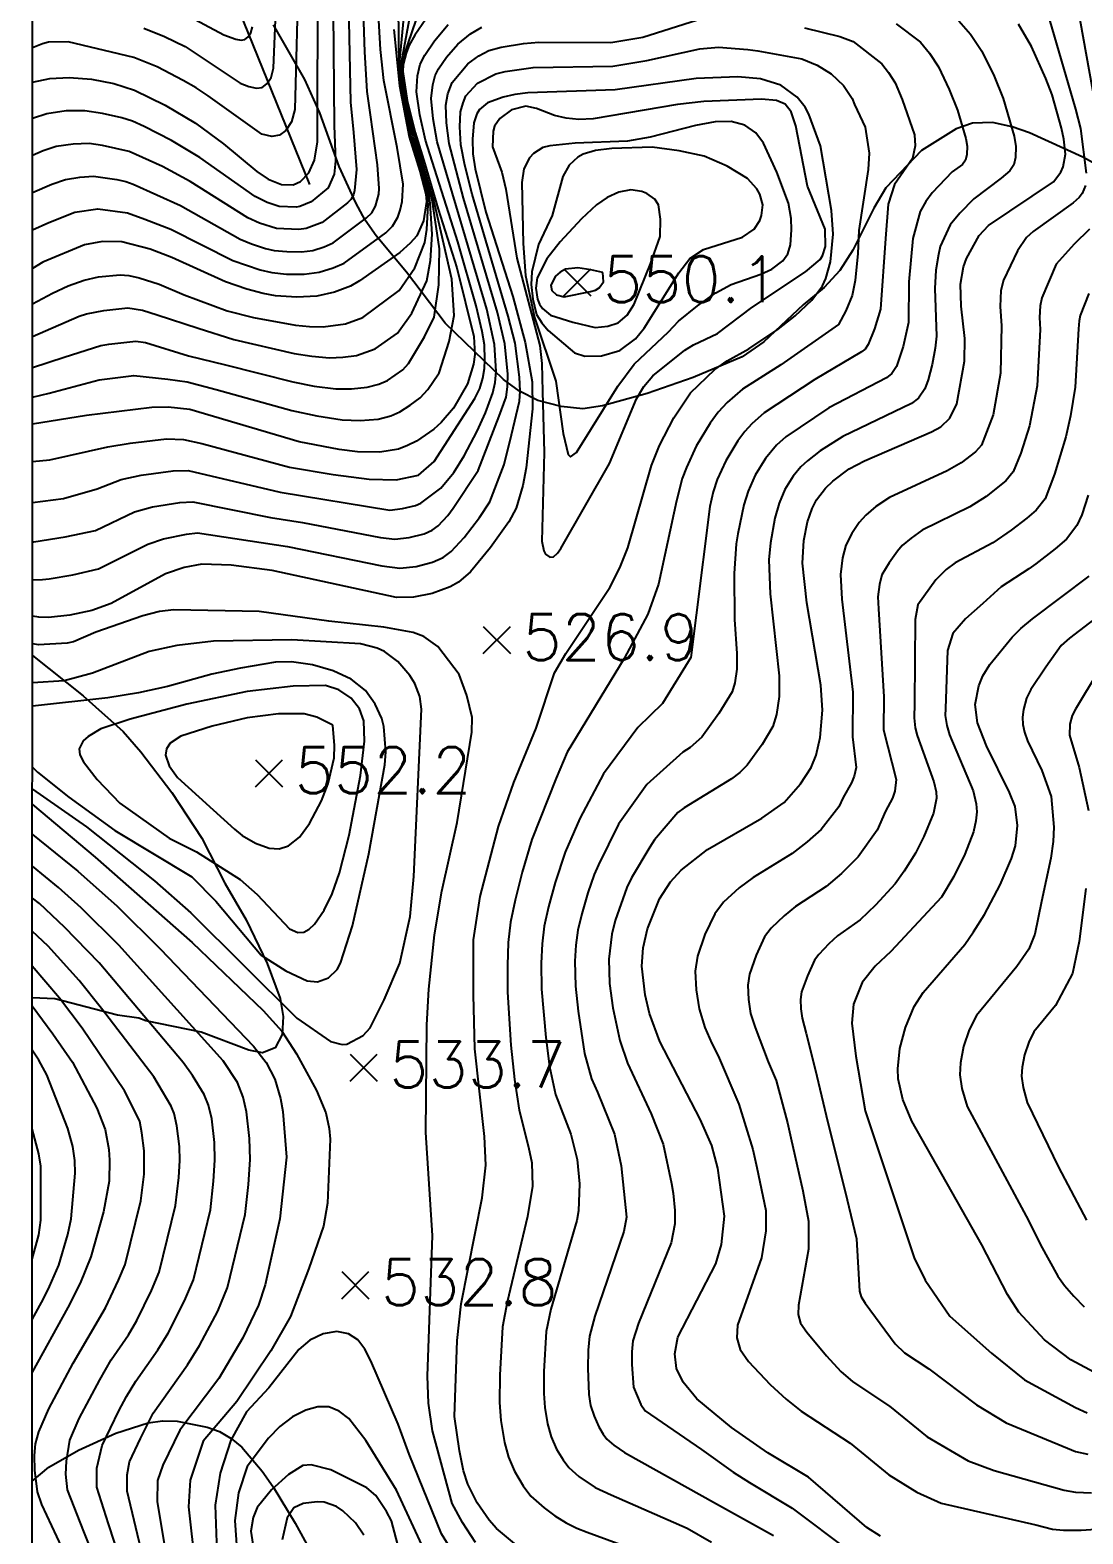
# Model space of a CAD drawing. Extents: x 197794 to 200030, y 561152 to 563931.
# Drawn here: x 197793.8 to 198000.5, y 562703.3 to 562998.3 of the extents above; entities that cross this region are included whole.
import ezdxf

# ---------------------------------------------------------------- set-up
doc = ezdxf.new("R2010")
doc.units = 0
for name, color, linetype in [('E0022112', 5, 'CONTINUOUS'), ('F0017111', 30, 'CONTINUOUS'), ('F0017114', 7, 'CONTINUOUS'), ('F0027132', 7, 'CONTINUOUS'), ('F0027217', 7, 'CONTINUOUS'), ('G0037213', 32, 'CONTINUOUS'), ('H0017334', 7, 'CONTINUOUS')]:
    doc.layers.add(name, color=color, linetype=linetype)
doc.styles.add('NGSW', font='romans.shx', dxfattribs={"bigfont": 'ngsw.shx'})

# ---------------------------------------------------------------- blocks, each defined once
blk = doc.blocks.new('F0027217')
at = {"layer": 'F0027217'}
for p, q in [((-2.652, 2.652), (2.652, -2.652)), ((-2.652, -2.652), (2.652, 2.652))]:
    blk.add_line(p, q, dxfattribs=at)

msp = doc.modelspace()

# ---------------------------------------------------------------- linework, layer by layer
at = {"layer": 'E0022112', "flags": 128}
msp.add_lwpolyline([(197848.739, 562968.075), (197833.933, 563004.537), (197820.339, 563035.834), (197811.303, 563050.759), (197794.301, 563068.174)], dxfattribs=at)
at = {"layer": 'F0017111'}
for points, elevation in [([(197846.47, 563010.55), (197845.77, 562982.75), (197845.09, 562980.32), (197843.97, 562978.64), (197842.75, 562977.7), (197841.27, 562977.48), (197839.3, 562977.91), (197828.75, 562985.41), (197826.42, 562986.99), (197823.84, 562988.48), (197818.73, 562991.1), (197814.19, 562992.95), (197801.25, 562996.04), (197797.38, 562996), (197796.23, 562995.62), (197794.281, 562994.841)], 445), ([(197856.16, 563009.73), (197856.69, 562984.23), (197857.26, 562978.27), (197857.87, 562970.99), (197857.5, 562966.89), (197857.26, 562965.99), (197856.74, 562965.11), (197856.08, 562964.46), (197851.14, 562960.62), (197848.01, 562959.42), (197846.54, 562959.23), (197842.2, 562959.41), (197838.8, 562960.43), (197836.52, 562961.49), (197825.21, 562968.65), (197819.82, 562971.55), (197813.26, 562974.55), (197808.02, 562975.72), (197805.39, 562976.07), (197802.23, 562975.99), (197798.93, 562975.48), (197796.39, 562974.62), (197794.276, 562973.708)], 460), ([(197853.23, 563009.31), (197853.52, 562979.59), (197853.78, 562972.72), (197853.52, 562970.1), (197852.3, 562967.4), (197848.99, 562964.62), (197846.74, 562963.72), (197846.01, 562963.62), (197842.67, 562963.73), (197840.32, 562964.5), (197837.97, 562965.66), (197827.11, 562973.34), (197821.56, 562976.7), (197816.21, 562979.45), (197813.9, 562980.46), (197811.8, 562981.14), (197808.03, 562982), (197804.52, 562982.47), (197800.9, 562982.47), (197797.08, 562981.91), (197794.278, 562980.989)], 455), ([(197794.272, 562959.13), (197797.47, 562960.56), (197802.61, 562962.62), (197807.12, 562963.28), (197812.92, 562962.48), (197816.34, 562961.25), (197821.4, 562959.26), (197833.61, 562953.14), (197838.98, 562951.28), (197841.25, 562950.77), (197844.13, 562950.48), (197847.61, 562950.45), (197850.55, 562950.83), (197853.32, 562951.67), (197855.43, 562952.63), (197863.63, 562958.56), (197864.96, 562959.87), (197865.99, 562961.63), (197866.47, 562962.99), (197866.83, 562964.74), (197867.05, 562968.09), (197865.88, 562975.33), (197863.21, 562988.42), (197862.57, 562994.53), (197862.02, 563004.84)], 470), ([(197794.274, 562966.49), (197798.058, 562968.078), (197800.77, 562969.05), (197803.56, 562969.5), (197806.26, 562969.67), (197810.85, 562969), (197812.62, 562968.64), (197814.02, 562968.14), (197823.3, 562963.95), (197835.06, 562957.32), (197837.28, 562956.37), (197840.02, 562955.47), (197841.72, 562955.09), (197844.18, 562954.87), (197847.07, 562954.84), (197849.28, 562955.12), (197851.53, 562955.83), (197853.29, 562956.63), (197859.85, 562961.51), (197860.85, 562962.49), (197861.62, 562963.81), (197862.26, 562966.14), (197862.33, 562967.25), (197862.02, 562971.93), (197860.61, 562981.7), (197859.95, 562986.32), (197859.49, 562994.06), (197859.09, 563005.85)], 465), ([(197992.46, 563005.32), (197999.05, 562982.84), (198000.03, 562979.06), (198001.14, 562970.24)], 495), ([(197794.266, 562938.198), (197803.4, 562942.19), (197804.9, 562942.68), (197808.24, 562943.32), (197813.01, 562943.82), (197815.83, 562943.37), (197818.77, 562942.45), (197826.82, 562939.88), (197833.8, 562937.6), (197845.65, 562934.87), (197849.1, 562934.35), (197852.57, 562934.03), (197855.2, 562934.14), (197857.84, 562934.46), (197861.52, 562935.78), (197865.91, 562938.88), (197868.74, 562942.77), (197871.66, 562949.16), (197872.38, 562953.13), (197872.72, 562958.29), (197872.32, 562964.36), (197872.17, 562965.64), (197871.64, 562967.51), (197868.64, 562977.57), (197866.58, 562987.36), (197866.36, 562989.95), (197866.41, 562992.42), (197867.27, 563002.06)], 485), ([(197794.268, 562944.659), (197798.17, 562946.74), (197801.26, 562948.15), (197804.39, 562949.27), (197807.23, 562949.93), (197811.46, 562950.34), (197813.16, 562950.18), (197815.22, 562949.73), (197819.13, 562948.5), (197824.05, 562946.4), (197832.49, 562943.28), (197837.66, 562941.94), (197845.9, 562940.44), (197848.62, 562940.21), (197851.34, 562940.09), (197855.69, 562940.68), (197859.09, 562941.95), (197866.25, 562947.25), (197869.34, 562951.7), (197871.28, 562956.68), (197871.66, 562959.22), (197871.93, 562964.05), (197871.81, 562965.5), (197871.69, 562966.78), (197869.29, 562975.04), (197868.5, 562977.34), (197866.44, 562987.36), (197866.22, 562990.77), (197866.12, 563002.94)], 480), ([(197816.1, 562998.69), (197820.15, 562997.09), (197824.25, 562995.12), (197835.01, 562987.93), (197836.76, 562987.25), (197838.24, 562986.92), (197839.35, 562987.09), (197840.26, 562987.79), (197841.1, 562989.06), (197841.61, 562990.88), (197842.09, 563003.49)], 440), ([(197820.43, 563003.47), (197831.82, 562997.39), (197834.21, 562996.58), (197835.2, 562996.37), (197835.94, 562996.48), (197836.55, 562996.95), (197837.11, 562997.79), (197837.45, 562999.01)], 435), ([(197794.255, 562897.88), (197794.56, 562897.9), (197800.65, 562898.9), (197806.63, 562900.18), (197814.27, 562903.81), (197817.82, 562904.77), (197823.18, 562905.67), (197825.74, 562905.79), (197841.01, 562902.73), (197847.3, 562901.73), (197862.61, 562898.8), (197865.41, 562898.42), (197868.24, 562898.79), (197871.14, 562899.51), (197872.7, 562900.19), (197873.89, 562901.07), (197875.77, 562903.11), (197876.88, 562904.55), (197881.75, 562911.95), (197885.87, 562922.58), (197887.25, 562926.34), (197887.54, 562928.35), (197887.6, 562930.8), (197886.99, 562936.8), (197885.56, 562942.9), (197878.89, 562965.39), (197876.05, 562976.12), (197875.53, 562980.13), (197875.44, 562983.62), (197875.81, 562985.84), (197876.66, 562988.08), (197879.7, 562991.74), (197881.88, 562993.28), (197883.86, 562994.34), (197886.25, 562994.99), (197890.68, 562995.68), (197893.68, 562995.96), (197907.81, 562995.92), (197914.08, 562996.97), (197924.83, 563000.33)], 515), ([(197794.257, 562905.64), (197800.33, 562906.43), (197806.98, 562908.33), (197811.66, 562910.18), (197815.63, 562911.01), (197821.88, 562911.89), (197824.84, 562911.9), (197842.87, 562907.67), (197864.42, 562904.11), (197866.92, 562904.46), (197869.46, 562905.05), (197870.5, 562905.51), (197874.42, 562908.43), (197876.96, 562911.5), (197878.98, 562914.8), (197881.53, 562919.66), (197883.18, 562923.26), (197884.65, 562927.17), (197885.1, 562929.19), (197885.3, 562931.38), (197884.99, 562936.68), (197883.45, 562943.58), (197873.74, 562976.43), (197872.9, 562980.92), (197872.55, 562984.92), (197872.84, 562987.61), (197873.31, 562989.41), (197873.97, 562990.75), (197875.57, 562993.01), (197877.77, 562995.58), (197880.27, 562997.6), (197882.46, 562998.91)], 510), ([(197794.26, 562913.68), (197797.69, 562914.02), (197809.05, 562916.55), (197813.44, 562917.26), (197820.58, 562918.11), (197823.94, 562918.01), (197827.51, 562917.23), (197844.73, 562912.61), (197853.29, 562911.13), (197860.38, 562910.2), (197865.65, 562910.07), (197870.07, 562911.04), (197873.14, 562913.66), (197881.12, 562926.05), (197882.06, 562928), (197882.67, 562930.03), (197883.01, 562931.97), (197883.09, 562933.62), (197882.99, 562936.57), (197882.55, 562939.21), (197881.35, 562944.26), (197877.78, 562956.8), (197871.43, 562976.74), (197870.28, 562981.72), (197869.67, 562986.22), (197869.86, 562989.38), (197870.4, 562991.63), (197871.28, 562993.41), (197873.16, 562996.22), (197875.84, 562999.43)], 505), ([(197794.263, 562926.32), (197797.535, 562927.1), (197807.38, 562929.69), (197814.17, 562930.55), (197820.82, 562929.83), (197824.63, 562929.33), (197830.33, 562927.84), (197845.15, 562923.73), (197850.06, 562922.65), (197855.05, 562921.89), (197858.57, 562921.75), (197862.13, 562922.03), (197864.63, 562922.68), (197866.36, 562923.43), (197868.43, 562924.73), (197870.36, 562926.19), (197871.9, 562927.83), (197873.96, 562930.87), (197874.08, 562931.1), (197876.08, 562937.22), (197877.05, 562942.33), (197876.6, 562949.46), (197873.43, 562963.21), (197873.07, 562964.81), (197869.37, 562977.26), (197868.08, 562982.69), (197867.07, 562987.8), (197866.85, 562989.44), (197866.72, 562991.23), (197867.21, 562993.4), (197869.59, 563000.3)], 495), ([(197794.265, 562932.131), (197800.5, 562934.19), (197807.68, 562936.46), (197809.24, 562936.72), (197814.57, 562937.31), (197816.45, 562937.01), (197824.88, 562934.45), (197832.14, 562932.69), (197845.4, 562929.3), (197849.58, 562928.5), (197853.81, 562927.96), (197856.89, 562927.94), (197859.99, 562928.25), (197862.25, 562928.89), (197863.94, 562929.61), (197866.94, 562931.67), (197868.1, 562932.91), (197871.2, 562938.16), (197873.1, 562942.04), (197874.03, 562948.37), (197874.16, 562955.45), (197872.72, 562965.01), (197869.03, 562977.38), (197867.67, 562983.19), (197866.78, 562987.85), (197866.56, 562991.32), (197868.43, 563001.18)], 490), ([(197945.84, 562998.8), (197952.74, 562997.11), (197955.37, 562996.08), (197961.01, 562991.72), (197962.34, 562990.05), (197963.64, 562988.02), (197965.02, 562984.75), (197967.43, 562977.82), (197967.52, 562975.6), (197967.01, 562973.14), (197963.51, 562968.03), (197962.24, 562964.2), (197961.7, 562957.47), (197960.71, 562943.59), (197959.57, 562939.74), (197958.35, 562936.65), (197957.72, 562935.76), (197957.01, 562935.22), (197947.82, 562929.79), (197937.92, 562923.21), (197935.48, 562921.06), (197934.08, 562919.55), (197932.71, 562917.76), (197930.36, 562913.85), (197928.69, 562910.19), (197927.89, 562907.75), (197927.21, 562904.87), (197924.56, 562883.53), (197923.48, 562875.23), (197917.95, 562866.2), (197913.1, 562861.5), (197906.38, 562852.38), (197901.72, 562843.64), (197898.83, 562837.05), (197896.85, 562831.08), (197895.55, 562826.29), (197894.74, 562822.49), (197894.31, 562819.03), (197894.13, 562815.23), (197894.2, 562810.15), (197895.01, 562800.64), (197895.79, 562794.96), (197896.91, 562789.49), (197899.92, 562781.67), (197901.19, 562776.74), (197901.67, 562771.96), (197901.44, 562766.65), (197901.1, 562764.78), (197896.03, 562747.36), (197895.09, 562742.97), (197894.64, 562735.12), (197894.65, 562730.83), (197894.84, 562728.04), (197895.37, 562724.84), (197896.12, 562722.34), (197897.16, 562719.92), (197898.42, 562717.79), (197899.57, 562716.28), (197901.54, 562714.53), (197904.74, 562712.34), (197907.84, 562710.94), (197922.81, 562704.37), (197927.54, 562701.66)], 515), ([(197963.84, 562999.57), (197968.56, 562995.95), (197970.36, 562993.8), (197972.13, 562991.11), (197974.22, 562986.68), (197975.88, 562982.6), (197977.5, 562977.08), (197977.72, 562975.54), (197977.68, 562973.9), (197977.42, 562972.84), (197976.84, 562971.96), (197974.84, 562970.51), (197970.85, 562966.42), (197969.66, 562964.72), (197968.55, 562962.76), (197967.07, 562957.44), (197966.28, 562948.92), (197966.23, 562940.94), (197965.21, 562936.23), (197963.91, 562932.3), (197962.97, 562930.95), (197961.91, 562930.14), (197950.57, 562924.2), (197942.16, 562918.53), (197940.3, 562916.87), (197938.16, 562914.28), (197936.15, 562911.01), (197934.75, 562907.85), (197933.94, 562905.17), (197932.72, 562899.51), (197932.38, 562897.55), (197932.03, 562891.72), (197932.11, 562882.66), (197932.56, 562876), (197932.52, 562872.92), (197932.14, 562870.27), (197931.61, 562868.52), (197928.97, 562864.24), (197925.65, 562859.58), (197923.39, 562857.56), (197921.92, 562856.65), (197914.88, 562850.31), (197909.33, 562842.52), (197905.36, 562834.54), (197904.52, 562832.66), (197903.29, 562829.03), (197902.1, 562824.95), (197901.35, 562821.71), (197900.95, 562818.78), (197900.76, 562815.64), (197900.88, 562810.71), (197901.38, 562805.82), (197902.66, 562797.52), (197904, 562792.55), (197905.18, 562789.95), (197908.54, 562781.68), (197909.82, 562775.47), (197910.89, 562765.39), (197910.38, 562762.58), (197904.63, 562746), (197903.62, 562742.06), (197903.36, 562739.29), (197903.28, 562735.8), (197903.46, 562730.59), (197903.82, 562728.46), (197904.53, 562726.35), (197905.43, 562724.28), (197906.28, 562722.86), (197907.04, 562721.85), (197908.36, 562720.69), (197910.49, 562719.23), (197928.55, 562709.17), (197939.75, 562702.92)], 510), ([(197976.1, 563000.19), (197978.39, 562997.54), (197980.63, 562994.2), (197983.02, 562989.33), (197984.85, 562984.92), (197987.01, 562977.55), (197987.31, 562975.5), (197987.25, 562973.32), (197986.9, 562971.91), (197986.12, 562970.73), (197984.41, 562969.31), (197979.03, 562965.23), (197976.3, 562962.42), (197974.43, 562960.13), (197972.47, 562955.85), (197972.1, 562954.31), (197971.61, 562951.26), (197971.4, 562947.62), (197971.75, 562938.28), (197971.49, 562935.93), (197970.86, 562932.71), (197970.1, 562929.7), (197969.47, 562927.94), (197968.21, 562926.15), (197966.8, 562925.07), (197953.32, 562918.62), (197948.92, 562915.77), (197946.4, 562913.85), (197945.12, 562912.67), (197943.61, 562910.8), (197941.95, 562908.17), (197940.82, 562905.5), (197940, 562902.58), (197939.14, 562897.73), (197938.81, 562894.41), (197939.11, 562887.7), (197940.87, 562871.66), (197940.83, 562867.56), (197940.32, 562864.03), (197939.62, 562861.69), (197937.52, 562858.16), (197934.54, 562854.1), (197933.15, 562852.69), (197931.52, 562851.4), (197922.22, 562845.75), (197920.98, 562844.84), (197916.39, 562839.48), (197915.46, 562838.01), (197911.89, 562832.03), (197910.92, 562830.1), (197908.65, 562823.61), (197907.97, 562820.92), (197907.39, 562816.04), (197907.56, 562811.28), (197908.18, 562806.52), (197909.54, 562800.07), (197911.08, 562795.61), (197915.71, 562785.66), (197918.1, 562779.77), (197919.72, 562772.02), (197920.06, 562770.11), (197920.39, 562766.73), (197920.35, 562764.12), (197919.67, 562760.38), (197913.23, 562744.63), (197912.15, 562741.16), (197911.93, 562738.98), (197911.91, 562736.48), (197912.26, 562732.08), (197913.71, 562728.65), (197914.51, 562727.43), (197925.59, 562719.85), (197931.8, 562715.41), (197935.01, 562713.34), (197943.4, 562708.34), (197954.74, 562699.83)], 505), ([(197999.84, 563000.4), (198003.55, 562980.09)], 490), ([(197794.253, 562890.49), (197796.241, 562890.547), (197797.508, 562890.676), (197802.21, 562891.44), (197807.23, 562892.66), (197816.88, 562897.44), (197820.01, 562898.52), (197824.48, 562899.45), (197826.64, 562899.67), (197844.3, 562897.03), (197862.84, 562893.23), (197866.4, 562892.73), (197869.56, 562893.11), (197872.82, 562893.97), (197874.89, 562894.88), (197876.48, 562896.05), (197878.99, 562898.77), (197882.01, 562902.71), (197884.02, 562905.8), (197886.85, 562913.08), (197888.29, 562918.9), (197889.84, 562925.5), (197889.97, 562927.51), (197889.89, 562930.21), (197888.99, 562936.91), (197887.66, 562942.22), (197880.55, 562966.12), (197879.12, 562971.86), (197878.35, 562975.81), (197878.15, 562979.34), (197878.32, 562982.32), (197878.79, 562984.08), (197879.35, 562985.41), (197881.63, 562987.9), (197885.25, 562989.78), (197887.03, 562990.23), (197892.58, 562991), (197908.21, 562991.27), (197914.87, 562992.35), (197925.24, 562994.69), (197928.93, 562994.96), (197934.7, 562994.55), (197936.68, 562994.28), (197945.3, 562992.7), (197948.28, 562991.49), (197951.05, 562989.73), (197953.47, 562987.48), (197955.15, 562984.93), (197955.63, 562983.72), (197957.72, 562979.27), (197958.49, 562974.16), (197958.32, 562971.01), (197956.49, 562959.05), (197956.3, 562954.49), (197955.77, 562949.19), (197955.19, 562946.25), (197953.93, 562943.26), (197952.48, 562940.56), (197941.15, 562932.64), (197933.68, 562927.89), (197930.66, 562925.26), (197928.86, 562923.34), (197927.27, 562921.23), (197924.56, 562916.69), (197922.63, 562912.53), (197921.83, 562910.34), (197920.66, 562906), (197917.15, 562889.65), (197915.08, 562883.72), (197910.43, 562875.03), (197899.2, 562856.68), (197897.07, 562851.53), (197892.3, 562839.55), (197890.41, 562833.14), (197889, 562827.64), (197888.13, 562823.28), (197887.67, 562819.28), (197887.49, 562814.82), (197887.52, 562809.58), (197888.17, 562799.14), (197888.92, 562792.4), (197889.83, 562786.44), (197891.62, 562779.12), (197892.26, 562776.09), (197892.42, 562771.48), (197891.41, 562765.53), (197887.43, 562748.72), (197886.55, 562743.88), (197886.01, 562734.44), (197885.97, 562729.08), (197886.21, 562725.49), (197886.92, 562721.22), (197887.71, 562718.34), (197888.89, 562715.56), (197890.57, 562712.72), (197892.1, 562710.7), (197894.73, 562708.37), (197896.83, 562706.8), (197899, 562705.45), (197901.14, 562704.37), (197903.13, 562703.58), (197922.04, 562696.69)], 520), ([(198000.98, 562967.82), (198000.34, 562966.26), (197999.74, 562965.47), (197998.58, 562964.42), (197990.74, 562958.84), (197989.37, 562957.62), (197987.63, 562955.06), (197984.86, 562949.26), (197984.39, 562947.22), (197984.22, 562944.13), (197984.5, 562940.29), (197984.28, 562931.05), (197982.86, 562922.83), (197980.57, 562916.92), (197979.4, 562915.62), (197976.58, 562913.4), (197973.83, 562911.85), (197962.51, 562906.61), (197959.85, 562904.87), (197957.83, 562903.18), (197956.57, 562901.71), (197955.08, 562899.58), (197953.95, 562897.3), (197953.29, 562894.77), (197952.9, 562891.54), (197953.15, 562886.65), (197955.29, 562868.42), (197955.25, 562859.66), (197955.96, 562853.67), (197955.58, 562851.95), (197955.05, 562850.62), (197953.38, 562847.77), (197952.56, 562845.91), (197949.1, 562841.45), (197946.36, 562839.04), (197943.37, 562836.8), (197935.74, 562832.07), (197932.99, 562830.04), (197929.9, 562827.23), (197928.21, 562824.96), (197926.25, 562820.87), (197924.8, 562816.63), (197924.35, 562813.68), (197924.52, 562810), (197925.12, 562806.29), (197926.26, 562802.63), (197927.66, 562799.46), (197928.85, 562797.08), (197932.95, 562787.59), (197935.69, 562778.71), (197936.45, 562775.18), (197938.26, 562766.69), (197938.26, 562762.71), (197937.36, 562757.43), (197932.67, 562744.2), (197932.56, 562741.73), (197933.2, 562739.48), (197934.8, 562737.1), (197939.1, 562732.59), (197942.22, 562729.68), (197945.18, 562727.37), (197954.77, 562721.05), (197962.38, 562714.83), (197967.89, 562711.46), (197972.65, 562709.27), (197991.25, 562705.05), (197994.51, 562704.21), (197996.66, 562704.02), (198000.15, 562704.02), (198011.63, 562704.77)], 495), ([(198001.74, 562959.25), (197998.73, 562956.32), (197995.25, 562952.4), (197992.41, 562945.79), (197992.06, 562944.26), (197991.93, 562941.94), (197992.1, 562939.59), (197991.49, 562928.56), (197989.98, 562920.67), (197988.28, 562915.35), (197986.81, 562911.65), (197985.34, 562909.9), (197981.47, 562906.81), (197978.29, 562904.8), (197968.95, 562900.2), (197966.74, 562898.68), (197965.02, 562897.2), (197964.07, 562896.09), (197962.41, 562893.82), (197961.01, 562891.45), (197960.52, 562889.55), (197960.23, 562887.13), (197960.35, 562884.79), (197961.38, 562867.54), (197961.34, 562861.04), (197963.82, 562851.29), (197963.55, 562849.03), (197963.1, 562847.66), (197961.75, 562845.09), (197960.09, 562841.36), (197956.36, 562836.13), (197953.07, 562832.84), (197950.07, 562830.27), (197944.04, 562826.35), (197941.8, 562824.56), (197939.27, 562822.1), (197937.99, 562820.4), (197936.31, 562816.82), (197935.01, 562813.12), (197934.68, 562810.92), (197934.81, 562808.15), (197935.25, 562805.37), (197936.11, 562802.63), (197938.69, 562795.87), (197940.28, 562792.21), (197942.45, 562783.91), (197943.11, 562780.99), (197945.46, 562770.55), (197946.62, 562764.64), (197946.62, 562759.11), (197944.66, 562748.15), (197944.58, 562746.3), (197945.06, 562744.62), (197946.26, 562742.83), (197950.11, 562738.22), (197952.93, 562735.13), (197955.31, 562733.09), (197962.5, 562728.35), (197969.91, 562722.29), (197977.93, 562717.63), (197983.07, 562715.7), (197996.78, 562711.82), (197999.05, 562711.46), (198002.17, 562711.33)], 490), ([(198001.62, 562946.64), (197999.96, 562942.32), (197999.73, 562941.3), (197999.64, 562939.75), (197998.98, 562928.25), (197998.03, 562922.65), (197997.1, 562918.51), (197994.91, 562911.23), (197993.06, 562906.38), (197991.28, 562904.17), (197989.44, 562902.56), (197986.36, 562900.21), (197982.76, 562897.75), (197975.39, 562893.78), (197973.64, 562892.48), (197971.58, 562890.47), (197968.08, 562885.59), (197967.56, 562882.71), (197967.44, 562866.18), (197967.37, 562863.41), (197967.54, 562861.46), (197967.95, 562859.91), (197971.2, 562850.83), (197971.68, 562848.9), (197971.72, 562847.65), (197971.16, 562844.7), (197969.22, 562840.11), (197967.63, 562836.81), (197965.41, 562833.31), (197963.62, 562830.8), (197959.78, 562826.63), (197956.76, 562823.75), (197952.33, 562820.62), (197950.62, 562819.08), (197948.63, 562816.97), (197947.78, 562815.84), (197946.38, 562812.77), (197945.23, 562809.62), (197945.01, 562808.15), (197945.09, 562806.31), (197945.39, 562804.45), (197946.17, 562801.44), (197947.93, 562794.44), (197950.37, 562784), (197953.82, 562770.42), (197956.01, 562761.16), (197956.6, 562750.87), (197956.92, 562749.75), (197957.72, 562748.56), (197963.64, 562740.58), (197965.44, 562738.81), (197970.23, 562735.65), (197979.6, 562728.56), (197985.39, 562725.09), (197997.48, 562720.11), (197999.04, 562719.43), (198001.45, 562718.9)], 485), ([(198001.53, 562907.11), (198000.24, 562903.25), (197999.3, 562901.11), (197997.22, 562898.44), (197995.06, 562896.55), (197991.26, 562893.61), (197989.85, 562892.64), (197984.44, 562889.08), (197980.81, 562885.85), (197977.41, 562882.85), (197974.96, 562879.94), (197973.86, 562876.62), (197973.49, 562865.24), (197973.45, 562863.82), (197973.73, 562861.89), (197974.3, 562860.04), (197978.9, 562849.09), (197979.54, 562846.52), (197979.63, 562844.95), (197979.47, 562843.2), (197978.98, 562841.05), (197977.29, 562836.66), (197975.16, 562832.26), (197972.74, 562828.2), (197962.74, 562817.53), (197959.71, 562814.66), (197957.16, 562811.48), (197955.41, 562807.18), (197955.09, 562803.51), (197955.89, 562796.98), (197957.75, 562786.25), (197967.34, 562757.44), (197969.53, 562753.07), (197974.35, 562746.02), (197982.55, 562738.75), (197988.98, 562733.48), (197998.99, 562728.07), (198001.3, 562727.05)], 480), ([(197881.25, 562701.55), (197878.65, 562705.48), (197876.64, 562709.24), (197872.77, 562723.51), (197872.03, 562728.91), (197871.84, 562734.24), (197872.76, 562761.82), (197871.51, 562782.02), (197871.66, 562803.15), (197872.06, 562810.12), (197873.16, 562820.81), (197874.63, 562829.41), (197877.61, 562842.84), (197880.54, 562860.55), (197880.58, 562863.49), (197879.54, 562867.8), (197878.04, 562871.92), (197873.81, 562877.42), (197871.08, 562879.38), (197868.97, 562880.17), (197863.25, 562881.19), (197852.41, 562882.38), (197838.77, 562884.26), (197822.01, 562884.56), (197819.23, 562884.26), (197815.95, 562883.38), (197806.73, 562880.22), (197802.34, 562878.29), (197801.09, 562878.05), (197795.47, 562877.75), (197794.25, 562877.91)], 530), ([(198006.83, 562885.92), (197997.83, 562879.01), (197996.23, 562877.57), (197993.19, 562873.35), (197990.28, 562868.93), (197989.4, 562867.26), (197988.78, 562865.01), (197988.6, 562863.55), (197988.67, 562862.1), (197988.98, 562860.57), (197989.57, 562858.86), (197992.41, 562853.06), (197994.22, 562847.93), (197994.78, 562841.94), (197994.61, 562839.13), (197994.15, 562835.87), (197992.36, 562827.38), (197991.04, 562820.93), (197989.86, 562818), (197987.47, 562814.59), (197979.56, 562804.96), (197978.17, 562802.2), (197977.04, 562798.92), (197976.42, 562795.68), (197976.29, 562793.31), (197976.71, 562790.69), (197977.78, 562787.15), (197989.78, 562764.77), (197992.17, 562759.97), (197995.53, 562753.85), (197996.89, 562751.98), (197998.69, 562749.89), (198000.73, 562747.85)], 470), ([(198003.47, 562872.47), (197999.02, 562865.1), (197998.36, 562863.85), (197997.89, 562862.16), (197997.81, 562859.98), (197999.77, 562853.62), (198001.6, 562845.2)], 465), ([(198001.08, 562829.93), (197999.72, 562819.52), (197998.46, 562813.23), (197995.09, 562806.94), (197990.87, 562801.81), (197989.83, 562799.74), (197988.98, 562797.27), (197988.52, 562794.85), (197988.42, 562793.07), (197988.74, 562790.84), (197989.54, 562787.93), (197995.68, 562775.25), (198001.17, 562764.81)], 465), ([(197877.86, 562697.99), (197874.58, 562703.31), (197868.24, 562718.89), (197866.03, 562724.79), (197860.66, 562737.21), (197859.52, 562739.5), (197858.14, 562741.34), (197856.31, 562742.51), (197854.02, 562743), (197851.31, 562742.53), (197848.71, 562741.28), (197846.58, 562739.45), (197840.69, 562731.94), (197836.29, 562727.24), (197833.22, 562721.67), (197831.09, 562715.18), (197830.13, 562708.9), (197830.64, 562694.25)], 535), ([(197871.56, 562699.31), (197865.75, 562711.84), (197859.72, 562721.58), (197856.37, 562725.91), (197854.48, 562727.33), (197852.44, 562728.17), (197850.31, 562728.22), (197847.92, 562727.55), (197845.28, 562726.23), (197842.79, 562724.33), (197840.58, 562722.03), (197836.38, 562716.46), (197834.71, 562711.35), (197833.96, 562705.92), (197834.58, 562697.31)], 540), ([(197866.55, 562698.91), (197864.75, 562705.85), (197863.75, 562707.69), (197861.65, 562710.82), (197859.88, 562712.29), (197852.83, 562715.82), (197848.98, 562716.84), (197847.35, 562716.67), (197844.55, 562714.92), (197841.16, 562711.93), (197838.38, 562708.42), (197837.59, 562706.51), (197837.16, 562703.79), (197838.93, 562691.82)], 545)]:
    msp.add_lwpolyline(points, dxfattribs=dict(at, elevation=elevation))
at = {"layer": 'F0017111', "flags": 128}
for points, elevation in [([(197916.02, 562930.52), (197922.33, 562935.55), (197924.02, 562936.6), (197928.74, 562938.78), (197935.49, 562943.91), (197946.04, 562950.92), (197948.9, 562953.3), (197949.36, 562954.04), (197949.93, 562955.89), (197949.9, 562959.28), (197946.42, 562967.69), (197944.12, 562979.55), (197943.22, 562982.29), (197942.05, 562983.78), (197940.31, 562984.5), (197937.39, 562984.76), (197926.05, 562984.35), (197920.91, 562983.76), (197904.33, 562980.92), (197901.54, 562980.78), (197899.02, 562981.03), (197896.77, 562981.56), (197893.19, 562982.98), (197891.14, 562983.42), (197888.29, 562982.71), (197885.98, 562981.02), (197884.98, 562979.47), (197884.68, 562978.54), (197884.58, 562975.45), (197886.42, 562970.46), (197887.17, 562967.11), (197889.37, 562953.58), (197893.87, 562936.44), (197894.26, 562932.91), (197894.38, 562927.41), (197894.72, 562915.47), (197894.27, 562898.06), (197894.62, 562896.18), (197894.99, 562895.48), (197895.85, 562894.93), (197896.53, 562895.01), (197897.34, 562895.68), (197898, 562896.62), (197907.54, 562913.33), (197912.81, 562925.96), (197914.28, 562928.44)], 530), ([(197912.38, 562932.76), (197919.14, 562939.14), (197921.11, 562941.2), (197924.81, 562944.24), (197928.39, 562946.77), (197931.4, 562948.39), (197937.27, 562950.44), (197939.38, 562951.43), (197941.54, 562953.06), (197942.52, 562954.46), (197943.06, 562956.21), (197943.28, 562959.16), (197943.21, 562961.39), (197942.67, 562964.4), (197940.36, 562970.44), (197937.74, 562976.18), (197936.26, 562978.15), (197934.08, 562979.68), (197931.45, 562980.39), (197928.29, 562980.34), (197924.4, 562979.6), (197915.52, 562977.32), (197911.05, 562976.55), (197900.82, 562976.13), (197895.84, 562975.64), (197894.48, 562975.28), (197892.61, 562974.1), (197891.83, 562973.25), (197890.71, 562971.14), (197890.32, 562968.43), (197890.56, 562956.49), (197891.07, 562950.2), (197892.82, 562941.97), (197897.02, 562929.48), (197898.44, 562919.21), (197899.44, 562915.06), (197899.91, 562914.62), (197901.03, 562915.44), (197909.16, 562928.48)], 535), ([(197893.63, 562956.26), (197892.3, 562950.93), (197892.17, 562948.39), (197892.47, 562945.56), (197893.23, 562942.54), (197894.26, 562940.9), (197895.52, 562939.37), (197900.7, 562935.04), (197902.67, 562934.37), (197905.95, 562934.45), (197909.55, 562935.45), (197912.62, 562937.79), (197914.33, 562939.86), (197921.12, 562950.74), (197923.29, 562953.53), (197925.98, 562955.29), (197933.68, 562957.73), (197935.92, 562959.3), (197937.05, 562961), (197937.4, 562961.97), (197937.63, 562964.04), (197937.06, 562966.17), (197936.45, 562967.22), (197934.65, 562969.21), (197930.61, 562971.62), (197926.13, 562973.59), (197921.23, 562974.68), (197915.94, 562975.34), (197908.02, 562975.14), (197904.79, 562974.74), (197902.37, 562974), (197901.34, 562973.44), (197899.61, 562971.85), (197898.35, 562969.64), (197896.26, 562961.99)], 540), ([(197912.35, 562944.55), (197915.59, 562952.45), (197917.48, 562957.81), (197917.56, 562961.26), (197917.19, 562964.03), (197916.47, 562965.19), (197914.87, 562966.31), (197913.89, 562966.7), (197911.71, 562966.98), (197909.36, 562966.55), (197907.09, 562965.51), (197904.99, 562964.04), (197902.01, 562961.29), (197897.86, 562956.8), (197895.21, 562953.43), (197893.34, 562949.76), (197893.07, 562947.7), (197893.38, 562945.57), (197893.79, 562944.59), (197894.4, 562943.71), (197895.96, 562942.39), (197900.35, 562941.01), (197904.72, 562940.01), (197907.22, 562940.25), (197909.21, 562940.9), (197911.01, 562942.4)], 545), ([(197836.43, 562868.54), (197824.55, 562866.06), (197813.47, 562863.12), (197807.66, 562861.21), (197805.2, 562859.76), (197804.23, 562858.86), (197803.46, 562857.33), (197803.57, 562856.15), (197804.27, 562854.75), (197806.98, 562851.3), (197811.43, 562846.64), (197821.08, 562839.8), (197826.48, 562837.07), (197835.02, 562831.64), (197838.35, 562828.74), (197844.7, 562821.96), (197846.38, 562821.26), (197847.51, 562821.35), (197848.6, 562821.93), (197849.65, 562822.89), (197851.5, 562825.63), (197853.08, 562828.86), (197854.52, 562833.01), (197856.43, 562840.39), (197858.65, 562852.09), (197859.42, 562858.82), (197859.31, 562862.78), (197858.45, 562865.13), (197856.83, 562867.27), (197854.42, 562868.89), (197851.78, 562869.76), (197845.43, 562869.59)], 545)]:
    msp.add_lwpolyline(points, close=True, dxfattribs=dict(at, elevation=elevation))
for points, elevation in [([(197794.242, 562849.41), (197804.85, 562841.99), (197818.22, 562831.38), (197825.36, 562825.12), (197846.16, 562804.44), (197852.75, 562799.89), (197855.09, 562799.3), (197855.99, 562799.36), (197859.21, 562801.09), (197860.58, 562802.58), (197863.32, 562808.09), (197866.39, 562815.26), (197868.41, 562824.42), (197869.15, 562832.26), (197870.66, 562865.07), (197870.28, 562867.59), (197869.3, 562870.1), (197868.35, 562871.71), (197865.99, 562874.46), (197863.37, 562876.38), (197861.91, 562877.04), (197858.68, 562877.89), (197845.2, 562878.67), (197829.81, 562878.43), (197822.6, 562877.59), (197817.15, 562876.4), (197806.04, 562872.17), (197800.47, 562870.63), (197794.248, 562870.25)], 535), ([(197794.244, 562853.735), (197795.23, 562852.7), (197801.43, 562847.8), (197810.45, 562841.28), (197825.53, 562832.17), (197830.23, 562827.39), (197839.15, 562816.83), (197843.98, 562813.76), (197848.19, 562811.8), (197850.21, 562811.6), (197852.36, 562812.36), (197854.05, 562814.01), (197854.73, 562815.24), (197857.1, 562822.55), (197860.27, 562836.69), (197863.41, 562854.2), (197863.61, 562856.75), (197863.24, 562861.72), (197862.83, 562863.23), (197861.55, 562866.08), (197859.63, 562868.74), (197856.85, 562870.97), (197853.3, 562872.59), (197849.22, 562873.8), (197845.08, 562874.38), (197841.99, 562874.3), (197835.1, 562873.17), (197829.48, 562871.98), (197820.75, 562869.55), (197815.09, 562868.31), (197809.05, 562867.29), (197794.247, 562865.697)], 540), ([(197794.242, 562846.4), (197806.55, 562836.07), (197825.58, 562819.31), (197839.58, 562805.94), (197843.2, 562801.93), (197846.11, 562797.46), (197849.99, 562790.27), (197851.84, 562785.87), (197852.53, 562782.78), (197852.72, 562780.75), (197852.15, 562768.14), (197851.4, 562763.66), (197848.54, 562755.34), (197844.89, 562745.94), (197841.03, 562739.19), (197834.38, 562729.22), (197827.74, 562721.48), (197825.23, 562713.8), (197824.91, 562708.58), (197826.18, 562696.87)], 530), ([(197820.06, 562681.52), (197812.86, 562711.68), (197812.86, 562714.87), (197813.28, 562717.42), (197815.5, 562721.96), (197817.93, 562726.93), (197824.67, 562736.45), (197827.04, 562740.21), (197830.62, 562746.95), (197832.58, 562751.63), (197836.02, 562765.95), (197836.65, 562771.81), (197836.97, 562776.7), (197836.87, 562780.87), (197836.31, 562786.07), (197835.62, 562788.97), (197834.48, 562791.82), (197831.69, 562796.09), (197811.22, 562818.78), (197803.8, 562826.1), (197799.39, 562830.13), (197794.238, 562834.261)], 520), ([(197821.37, 562668.12), (197809.16, 562705.21), (197806.9, 562712.42), (197806.9, 562716.15), (197807.96, 562720.62), (197811.23, 562727.38), (197812.7, 562730.22), (197814.54, 562733.25), (197818.88, 562739.4), (197820.88, 562742.67), (197824.13, 562748.98), (197825.87, 562753.13), (197829.2, 562766.83), (197829.83, 562772.49), (197830.07, 562776.61), (197829.98, 562780.06), (197829.46, 562784.71), (197828.85, 562787.38), (197828, 562789.51), (197825.7, 562793.24), (197823.84, 562795.76), (197807.33, 562815.32), (197800.57, 562822.33), (197795.64, 562826.93), (197794.237, 562828.033)], 515), ([(197818.65, 562667.83), (197804.36, 562703.71), (197801.15, 562711.89), (197800.83, 562714.98), (197800.94, 562717.53), (197801.59, 562721.64), (197803.46, 562725.89), (197807.47, 562733.5), (197809.74, 562737.42), (197813.09, 562742.35), (197814.73, 562745.14), (197817.65, 562751), (197819.16, 562754.64), (197822.37, 562767.71), (197823, 562773.17), (197823.17, 562776.51), (197823.1, 562779.25), (197822.61, 562783.35), (197822.08, 562785.78), (197821.51, 562787.2), (197818.07, 562792.97), (197807.84, 562806.39), (197803.45, 562811.85), (197797.35, 562818.56), (197794.235, 562821.515)], 510), ([(197816.72, 562665.09), (197796.12, 562709.01), (197795.24, 562711.55), (197794.73, 562715.78), (197794.64, 562718.67), (197794.87, 562720.91), (197795.51, 562723.26), (197797.45, 562727.79), (197802.24, 562736.79), (197808.57, 562747.6), (197811.16, 562753.03), (197812.44, 562756.14), (197815.55, 562768.59), (197816.17, 562773.85), (197816.22, 562778.44), (197815.76, 562781.99), (197815.31, 562784.19), (197815.02, 562784.9), (197812.3, 562790.19), (197804.01, 562802.49), (197799.56, 562808.39), (197794.233, 562814.656)], 505), ([(197794.215, 562745.319), (197796.42, 562749.39), (197797.58, 562751.82), (197799.41, 562755.97), (197801.23, 562762), (197801.89, 562765.08), (197802.62, 562774.05), (197802.61, 562776.53), (197802.21, 562779.25), (197801.22, 562782.82), (197797.08, 562793.36), (197795.5, 562796.23), (197794.229, 562798.182)], 495), ([(197794.218, 562757.162), (197795.52, 562761.96), (197795.92, 562764.82), (197795.89, 562773.57), (197795.88, 562775.43), (197795.52, 562777.87), (197794.225, 562782.732)], 490)]:
    msp.add_lwpolyline(points, dxfattribs=dict(at, elevation=elevation))
at = {"layer": 'F0017114'}
for points, elevation in [([(197794.279, 562988.13), (197797.65, 562988.87), (197801.48, 562989.04), (197805.82, 562988.7), (197810.24, 562987.86), (197814.3, 562986.57), (197820.33, 562983.64), (197826.26, 562980.08), (197831.78, 562976), (197838.31, 562970.59), (197840.54, 562969.09), (197843.15, 562968.05), (197845.47, 562968.01), (197846.85, 562968.62), (197848.52, 562970.35), (197849.64, 562972.83), (197850.23, 562976.42), (197850.29, 563008.89)], 450), ([(197872.2, 563001.51), (197869.3, 562997.34), (197868.19, 562995.38), (197867.59, 562993.84), (197867.03, 562991.61), (197866.94, 562990.24), (197867.85, 562984.54), (197869.4, 562978.26), (197871.28, 562972.1), (197873.93, 562963.18), (197877.58, 562951.66), (197880.92, 562938.24), (197881.07, 562934.67), (197880.83, 562932.8), (197879.66, 562928.95), (197876.92, 562924.16), (197874.51, 562921.36), (197873.06, 562920.05), (197869.67, 562917.71), (197867.9, 562916.81), (197866.11, 562916.13), (197862.45, 562915.5), (197858.07, 562915.61), (197854.49, 562916.04), (197846.59, 562917.55), (197825.18, 562923.89), (197820.9, 562924.37), (197817.67, 562924.28), (197804.84, 562922.73), (197794.262, 562920.99)], 500), ([(197960.71, 562702.8), (197958.05, 562704.51), (197946.6, 562714.4), (197938.64, 562719.14), (197931.47, 562724.17), (197924.7, 562729.74), (197921.98, 562733.01), (197920.71, 562735.69), (197920.38, 562738.62), (197920.98, 562741.88), (197928.39, 562756.28), (197929.52, 562760.07), (197930.09, 562765.64), (197928.79, 562775.03), (197927.64, 562779.48), (197925.35, 562784.62), (197917.43, 562799.9), (197915.38, 562805.36), (197914.57, 562809.06), (197913.9, 562814.64), (197914.15, 562818.26), (197915.02, 562822), (197917.35, 562827.85), (197919.49, 562831.2), (197921.59, 562833.51), (197926.76, 562837.53), (197937.47, 562843.71), (197941.83, 562846.78), (197945.02, 562850.46), (197947.14, 562853.68), (197948.09, 562856.06), (197948.9, 562859.53), (197949.36, 562864.87), (197949.01, 562869.78), (197946.31, 562885.93), (197945.45, 562893.75), (197945.68, 562898.17), (197946.44, 562901.83), (197947.32, 562904.5), (197948.18, 562906.17), (197949.94, 562908.48), (197951.35, 562909.86), (197954.56, 562912.26), (197957.6, 562913.79), (197970.78, 562919.48), (197972.59, 562920.52), (197974.32, 562922.18), (197975.75, 562924.99), (197977.25, 562933.4), (197977.3, 562937.85), (197976.59, 562944.18), (197976.43, 562948.46), (197977.01, 562951.91), (197977.61, 562953.55), (197980.1, 562958.03), (197981.92, 562960), (197994.68, 562968.56), (197996.14, 562970.44), (197996.62, 562971.5), (197997.03, 562973.97), (197996.75, 562976.97), (197996.29, 562979.09), (197994.42, 562985.61), (197993.22, 562988.86), (197990.41, 562995.09), (197987.83, 562999.48)], 500), ([(197865.23, 562998.43), (197866.29, 562987.39), (197868.24, 562977.41), (197870.33, 562970.67), (197871.47, 562966.15), (197871.62, 562964.7), (197871.02, 562960.92), (197869.69, 562957.99), (197868.44, 562956.52), (197866.38, 562954.72), (197858.49, 562949.14), (197856.67, 562948.12), (197853.55, 562946.9), (197850.1, 562946.16), (197846.18, 562945.96), (197842, 562946.23), (197839.55, 562946.67), (197836.33, 562947.5), (197832.16, 562948.97), (197821.59, 562953.75), (197817.39, 562955.37), (197811.82, 562956.82), (197807.99, 562956.88), (197804.45, 562956.19), (197796.29, 562952.8), (197794.27, 562951.59)], 475), ([(197890.49, 562700.1), (197885.35, 562704.31), (197883.91, 562705.93), (197881.53, 562709.36), (197879.71, 562713.04), (197878.9, 562715.63), (197878.06, 562719.56), (197877.12, 562726.32), (197877.63, 562741.2), (197878.41, 562748.38), (197882.53, 562769.19), (197883.27, 562775.6), (197882.98, 562781.22), (197881.13, 562798.47), (197880.85, 562809.02), (197880.87, 562819.82), (197882.16, 562828.33), (197885.77, 562842.06), (197888.75, 562850.72), (197893.13, 562861.34), (197896.76, 562872.2), (197898.99, 562876.02), (197907.61, 562889), (197909.57, 562892.85), (197911.11, 562896.73), (197915.77, 562912.92), (197917.36, 562916.83), (197920.17, 562922.24), (197923.47, 562927.18), (197928.21, 562931.73), (197930.66, 562933.42), (197934.91, 562935.79), (197940.68, 562939.69), (197943.96, 562942.25), (197947.23, 562945.36), (197949.33, 562948.18), (197950.02, 562949.62), (197950.94, 562952.84), (197951.45, 562958.3), (197951.13, 562962.97), (197948.97, 562975.65), (197946.65, 562981.85), (197945.92, 562983.25), (197944.39, 562985.18), (197941.18, 562987.53), (197937.17, 562988.81), (197932.73, 562989.15), (197924.55, 562988.87), (197908.62, 562986.63), (197891.48, 562986.03), (197888.96, 562985.73), (197886.65, 562985.21), (197883.56, 562984.05), (197882.05, 562982.74), (197881.49, 562981.88), (197880.92, 562980.17), (197880.62, 562976.92), (197880.7, 562974.08), (197881.15, 562971.11), (197883.26, 562962.62), (197888.53, 562946.04), (197890.99, 562937.03), (197892.34, 562929.33), (197892.45, 562924), (197891.2, 562912.48), (197890.54, 562908.95), (197889.2, 562904.56), (197887.79, 562901.88), (197884.18, 562896.84), (197880.25, 562892.01), (197877.9, 562890.04), (197876.28, 562889.09), (197872.71, 562887.77), (197869.05, 562887.1), (197865.71, 562886.98), (197841.31, 562892.33), (197833.29, 562893.38), (197827.54, 562893.56), (197824.03, 562892.91), (197820.35, 562891.64), (197809.74, 562885.84), (197805.91, 562884.46), (197801.61, 562883.51), (197797.43, 562883.08), (197795.54, 562883.12), (197794.252, 562883.35)], 525), ([(198003.59, 562734.46), (197998.1, 562737.4), (197992.96, 562741.32), (197987.88, 562746.8), (197985.69, 562750.25), (197980.64, 562760.01), (197966.88, 562784.27), (197965.14, 562788.5), (197964.21, 562792.58), (197964.11, 562794.53), (197964.54, 562798.5), (197965.66, 562802.62), (197967.36, 562806.72), (197969.13, 562809.52), (197977.28, 562818.93), (197979, 562821.37), (197981.14, 562824.82), (197984.26, 562830.61), (197986.46, 562835.8), (197987.21, 562838.29), (197987.66, 562842.28), (197987.15, 562845.98), (197986.06, 562848.72), (197981.54, 562857.92), (197979.75, 562862.42), (197979.3, 562866.02), (197980.03, 562869.7), (197980.85, 562871.64), (197982.22, 562873.87), (197986.59, 562879.24), (197988.26, 562880.95), (197990.59, 562882.84), (198001.71, 562891.2)], 475), ([(197859.31, 562703.02), (197857.65, 562705.45), (197855.19, 562707.82), (197853.93, 562708.62), (197851.53, 562709.47), (197850.16, 562709.55), (197847.4, 562709.21), (197845.54, 562708.37), (197844.29, 562706.4), (197843.28, 562702.08)], 550)]:
    msp.add_lwpolyline(points, dxfattribs=dict(at, elevation=elevation))
at = {"layer": 'F0017114', "elevation": 550, "flags": 128}
for points in [[(197906.25, 562950.75), (197903.88, 562951.32), (197901.32, 562951.68), (197898.9, 562951.4), (197897.83, 562950.85), (197896.97, 562950.06), (197896.05, 562948.26), (197896.21, 562947.24), (197897.15, 562946.37), (197898.67, 562946.02), (197903.8, 562947.02), (197904.77, 562947.33), (197905.53, 562947.79), (197906.34, 562948.93)], [(197853.2, 562861.95), (197850.07, 562863.51), (197847.58, 562864.15), (197842.59, 562864.2), (197836.44, 562863.41), (197829.53, 562861.76), (197823.42, 562859.8), (197821.3, 562858.41), (197820.58, 562857.33), (197820.4, 562856.04), (197821.07, 562853.98), (197822.75, 562851.69), (197833.91, 562841.54), (197835.44, 562840.33), (197838.07, 562838.79), (197840.74, 562837.8), (197842.7, 562837.69), (197844.55, 562838.28), (197846.69, 562840), (197848.62, 562842.63), (197851.01, 562847.08), (197852.29, 562850.51), (197853.49, 562855.57), (197853.56, 562857.94)]]:
    msp.add_lwpolyline(points, close=True, dxfattribs=at)
at = {"layer": 'F0017114', "flags": 128}
for points, elevation in [([(197794.24, 562840.51), (197803.14, 562833.33), (197810.91, 562826.41), (197819.31, 562818.07), (197837.68, 562798.94), (197840.11, 562795.78), (197841.83, 562792.46), (197842.96, 562788.67), (197843.38, 562786.17), (197844.12, 562777.18), (197842.84, 562765.07), (197839.96, 562752.14), (197838.63, 562748.12), (197835.57, 562741.73), (197830.82, 562733.77), (197823.17, 562723.65), (197819.83, 562716.76), (197818.83, 562713.74), (197818.71, 562709.55), (197824.11, 562677.47)], 525), ([(197794.231, 562806.87), (197798.29, 562801.4), (197802.09, 562795.8), (197806.93, 562786.8), (197808.53, 562782.59), (197809.27, 562778.68), (197809.41, 562776.58), (197809.29, 562772.49), (197808.18, 562766.44), (197805.73, 562757.64), (197803.63, 562752.48), (197801.2, 562747.66), (197794.212, 562734.994)], 500)]:
    msp.add_lwpolyline(points, dxfattribs=dict(at, elevation=elevation))
at = {"layer": 'G0037213', "flags": 128}
for points in [[(198004.36, 562971.27), (198000.44, 562973.39), (197990, 562978.16), (197986.56, 562979.34), (197982.71, 562980.19), (197978.78, 562980.11), (197975.58, 562978.99), (197968.82, 562974.69), (197961.77, 562967.37), (197959.44, 562963.4), (197955.29, 562955.14), (197952.74, 562951.16), (197949.69, 562947.81), (197945.58, 562944.41), (197937.84, 562937.16), (197933.55, 562934.2), (197923.97, 562930.2), (197914.94, 562927.03), (197906.16, 562924.6), (197902.32, 562924.03), (197898.07, 562924.46), (197893.5, 562925.65), (197889.88, 562927.47), (197886.71, 562929.81), (197875.29, 562940.85), (197867.71, 562950.87), (197861.74, 562957.95), (197859.59, 562961.04), (197857.71, 562964.42), (197854.48, 562971.6), (197850.66, 562982.08), (197847.73, 562988.67), (197841.59, 562999.36)], [(197794.249, 562875.654), (197804.21, 562867.71), (197812.09, 562860.72), (197815.53, 562856.74), (197821.63, 562848.75), (197827.5, 562839.81), (197832.05, 562830.95), (197836.22, 562823.77), (197840.34, 562815.18), (197842.88, 562808.31), (197843.48, 562804.81), (197843.31, 562801.24), (197841.93, 562798.66), (197839.4, 562797.68), (197836.71, 562798.2), (197827.41, 562801.71), (197816.51, 562803.92), (197815.14, 562804.46), (197810.94, 562805.08), (197798.64, 562808.24), (197794.232, 562808.46)], [(197794.206, 562713.604), (197797.48, 562716.33), (197803.32, 562719.7), (197810.6, 562723.04), (197816.97, 562725.03), (197819.8, 562725.47), (197822.68, 562725.36), (197828.57, 562724.23), (197830.98, 562723.34), (197833.24, 562722), (197835.33, 562720.26), (197839.35, 562715.58), (197841.5, 562712.5), (197845.85, 562705.4), (197849.62, 562698.45)]]:
    msp.add_lwpolyline(points, dxfattribs=at)
at = {"layer": 'H0017334', "flags": 128}
msp.add_lwpolyline([(197794.53, 563927.44), (200000, 563927.14), (200000, 561152.39), (197793.79, 561152.69)], close=True, dxfattribs=at)

# ---------------------------------------------------------------- block references
at = {"layer": 'F0027217'}
for p in [(197901.25, 562948.86, 550.08), (197885.42, 562878.64, 526.93), (197840.72, 562852.51, 552.2), (197859.29, 562794.76, 533.71), (197857.65, 562752.07, 532.76)]:
    msp.add_blockref('F0027217', p, dxfattribs=at)

# ---------------------------------------------------------------- texts
at = {"layer": 'F0027132', "style": 'NGSW'}
for s, p in [('550.1', (197906.25, 562944.96)), ('526.9', (197890.42, 562874.74)), ('552.2', (197845.72, 562848.61)), ('533.7', (197864.29, 562790.86)), ('532.8', (197862.65, 562748.17))]:
    msp.add_text(s, height=9, dxfattribs=at).set_placement(p)

doc.saveas('drawing.dxf')
